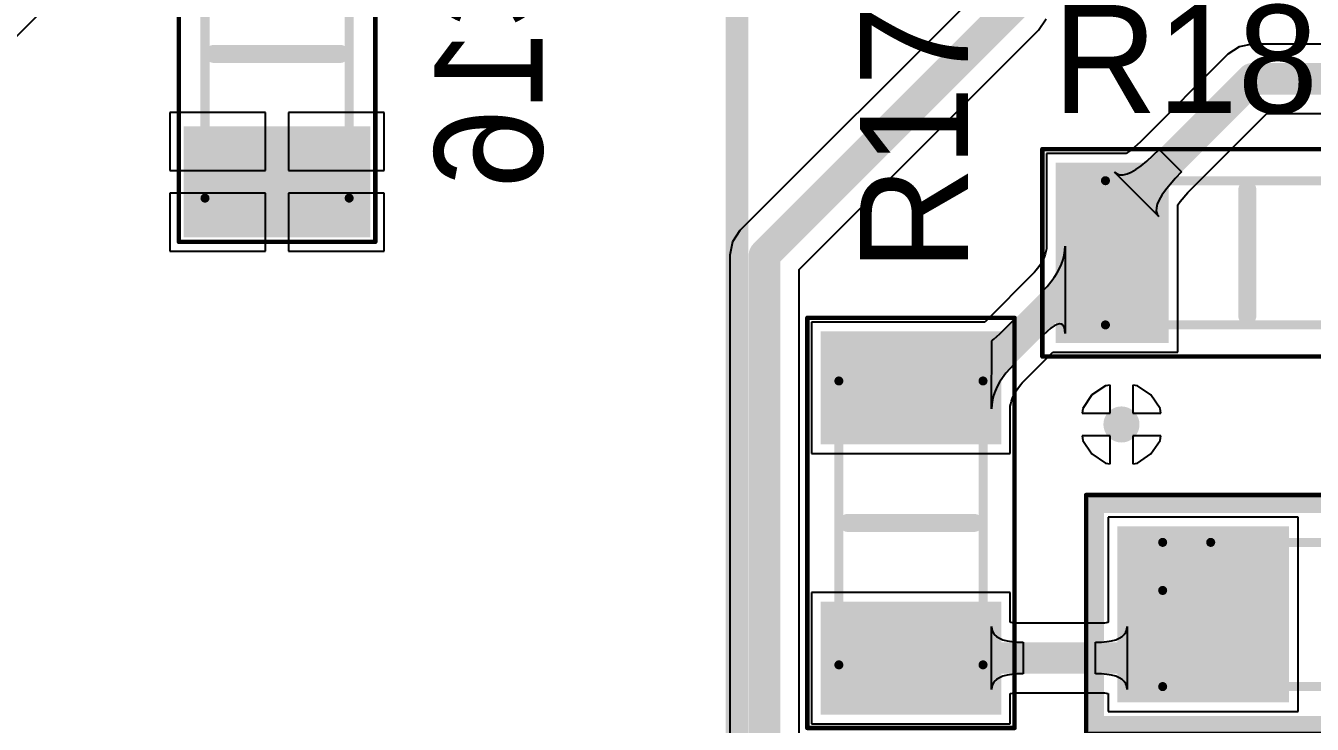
# Model space of a CAD drawing. Header units: millimetres. Extents: x 0.26 to 7.33, y 1.06 to 4.59.
# Drawn here: x 1.513 to 2.075, y 3.55 to 3.855 of the extents above; entities that cross this region are included whole.
import ezdxf

# ---------------------------------------------------------------- set-up
doc = ezdxf.new("R2010")
doc.units = ezdxf.units.MM
doc.header["$MEASUREMENT"] = 0
for name, color, linetype in [('BottomLayer', 5, 'Continuous'), ('BottomOverlay', 54, 'Continuous'), ('BottomPaste', 16, 'Continuous'), ('BottomSolder', 6, 'Continuous'), ('Mechanical15', 56, 'Continuous'), ('Mechanical16', 56, 'Continuous'), ('MultiLayer', 9, 'Continuous'), ('TopLayer', 1, 'Continuous'), ('TopOverlay', 2, 'Continuous'), ('TopPaste', 8, 'Continuous'), ('TopSolder', 216, 'Continuous'), ('ViaHoleLayer', 16, 'Continuous')]:
    doc.layers.add(name, color=color, linetype=linetype)

# ---------------------------------------------------------------- blocks, each defined once
blk = doc.blocks.new('P__C__1206_B_55')
at = {"layer": 'BottomLayer'}
for points in [[(-0.07618, 0.03681), (-0.07618, -0.03681), (-0.03563, 0.03681), (-0.03563, -0.03681)], [(0.03563, 0.03681), (0.03563, -0.03681), (0.07618, 0.03681), (0.07618, -0.03681)]]:
    blk.add_solid(points, dxfattribs=at)
at = {"layer": 'BottomOverlay'}
for p, q in [((-0.09834, -0.03666), (-0.09834, -0.02333)), ((-0.105, -0.03), (-0.09167, -0.03))]:
    blk.add_line(p, q, dxfattribs=at)
at = {"layer": 'BottomOverlay', "const_width": 0.00787}
blk.add_lwpolyline([(0, -0.02756), (0, 0.02756)], dxfattribs=at)
at = {"layer": 'BottomOverlay', "const_width": 0.00394}
for points in [[(-0.00197, 0.02756, 1), (0.00197, 0.02756, 1)], [(-0.00197, -0.02756, 1), (0.00197, -0.02756, 1)]]:
    blk.add_lwpolyline(points, format="xyb", close=True, dxfattribs=at)
at = {"layer": 'BottomPaste'}
for points in [[(-0.07618, 0.03681), (-0.07618, -0.03681), (-0.03563, 0.03681), (-0.03563, -0.03681)], [(0.03563, 0.03681), (0.03563, -0.03681), (0.07618, 0.03681), (0.07618, -0.03681)]]:
    blk.add_solid(points, dxfattribs=at)
at = {"layer": 'BottomSolder'}
for points in [[(-0.08018, 0.04081), (-0.08018, -0.04081), (-0.03163, 0.04081), (-0.03163, -0.04081)], [(0.03163, 0.04081), (0.03163, -0.04081), (0.08018, 0.04081), (0.08018, -0.04081)]]:
    blk.add_solid(points, dxfattribs=at)
at = {"layer": 'Mechanical15', "const_width": 0.00394}
for points in [[(0.06299, 0.0315), (-0.06299, 0.0315)], [(-0.06299, -0.0315), (-0.06299, 0.0315)], [(0.06299, -0.0315), (0.06299, 0.0315)], [(0.06299, -0.0315), (-0.06299, -0.0315)]]:
    blk.add_lwpolyline(points, dxfattribs=at)
at = {"layer": 'Mechanical15', "const_width": 0.00197}
for points in [[(-0.06398, 0.0315, 1), (-0.06201, 0.0315, 1)], [(-0.06398, 0.0315, 1), (-0.06201, 0.0315, 1)], [(0.06201, 0.0315, 1), (0.06398, 0.0315, 1)], [(0.06201, 0.0315, 1), (0.06398, 0.0315, 1)], [(-0.06398, -0.0315, 1), (-0.06201, -0.0315, 1)], [(-0.06398, -0.0315, 1), (-0.06201, -0.0315, 1)], [(0.06201, -0.0315, 1), (0.06398, -0.0315, 1)], [(0.06201, -0.0315, 1), (0.06398, -0.0315, 1)]]:
    blk.add_lwpolyline(points, format="xyb", close=True, dxfattribs=at)
at = {"layer": 'Mechanical16', "const_width": 0.00197}
for points in [[(0.08209, 0.04291), (-0.08209, 0.04291)], [(-0.08209, -0.04291), (-0.08209, 0.04291)], [(0.08209, -0.04291), (0.08209, 0.04291)], [(0.08209, -0.04291), (-0.08209, -0.04291)]]:
    blk.add_lwpolyline(points, dxfattribs=at)
at = {"layer": 'Mechanical16', "const_width": 0.000984}
for points in [[(-0.08258, 0.04291, 1), (-0.08159, 0.04291, 1)], [(-0.08258, 0.04291, 1), (-0.08159, 0.04291, 1)], [(0.08159, 0.04291, 1), (0.08258, 0.04291, 1)], [(0.08159, 0.04291, 1), (0.08258, 0.04291, 1)], [(-0.08258, -0.04291, 1), (-0.08159, -0.04291, 1)], [(-0.08258, -0.04291, 1), (-0.08159, -0.04291, 1)], [(0.08159, -0.04291, 1), (0.08258, -0.04291, 1)], [(0.08159, -0.04291, 1), (0.08258, -0.04291, 1)]]:
    blk.add_lwpolyline(points, format="xyb", close=True, dxfattribs=at)
blk = doc.blocks.new('LEDC3216X120NRED_66')
at = {"layer": 'Mechanical15', "const_width": 0.00394}
for points in [[(-0.06299, 0.01051), (-0.04201, 0.0315)], [(-0.06299, -0.0315), (-0.06299, 0.0315)], [(-0.06299, 0.0315), (0.06299, 0.0315)], [(0.06299, -0.0315), (0.06299, 0.0315)], [(-0.06299, -0.0315), (0.06299, -0.0315)]]:
    blk.add_lwpolyline(points, dxfattribs=at)
at = {"layer": 'Mechanical15', "const_width": 0.00197}
for points in [[(-0.06398, 0.0315, 1), (-0.06201, 0.0315, 1)], [(-0.06398, 0.0315, 1), (-0.06201, 0.0315, 1)], [(-0.04299, 0.0315, 1), (-0.04102, 0.0315, 1)], [(0.06201, 0.0315, 1), (0.06398, 0.0315, 1)], [(0.06201, 0.0315, 1), (0.06398, 0.0315, 1)], [(-0.06398, 0.01051, 1), (-0.06201, 0.01051, 1)], [(-0.06398, -0.0315, 1), (-0.06201, -0.0315, 1)], [(-0.06398, -0.0315, 1), (-0.06201, -0.0315, 1)], [(0.06201, -0.0315, 1), (0.06398, -0.0315, 1)], [(0.06201, -0.0315, 1), (0.06398, -0.0315, 1)]]:
    blk.add_lwpolyline(points, format="xyb", close=True, dxfattribs=at)
at = {"layer": 'Mechanical16', "const_width": 0.00197}
for points in [[(-0.09646, -0.05217), (-0.09646, 0.05217)], [(-0.09646, 0.05217), (0.09646, 0.05217)], [(0.09646, -0.05217), (0.09646, 0.05217)], [(-0.09646, -0.05217), (0.09646, -0.05217)]]:
    blk.add_lwpolyline(points, dxfattribs=at)
at = {"layer": 'Mechanical16', "const_width": 0.000984}
for points in [[(-0.09695, 0.05217, 1), (-0.09596, 0.05217, 1)], [(-0.09695, 0.05217, 1), (-0.09596, 0.05217, 1)], [(0.09596, 0.05217, 1), (0.09695, 0.05217, 1)], [(0.09596, 0.05217, 1), (0.09695, 0.05217, 1)], [(-0.09695, -0.05217, 1), (-0.09596, -0.05217, 1)], [(-0.09695, -0.05217, 1), (-0.09596, -0.05217, 1)], [(0.09596, -0.05217, 1), (0.09695, -0.05217, 1)], [(0.09596, -0.05217, 1), (0.09695, -0.05217, 1)]]:
    blk.add_lwpolyline(points, format="xyb", close=True, dxfattribs=at)
at = {"layer": 'TopLayer'}
for points in [[(-0.01181, -0.03445), (-0.01181, 0.03445), (-0.07874, -0.03445), (-0.07874, 0.03445)], [(0.07874, -0.03445), (0.07874, 0.03445), (0.01181, -0.03445), (0.01181, 0.03445)]]:
    blk.add_solid(points, dxfattribs=at)
at = {"layer": 'TopOverlay', "const_width": 0.00787}
for points in [[(-0.09252, -0.04823), (-0.09252, 0.04823)], [(-0.09252, 0.04823), (0.04528, 0.04823)], [(-0.09252, -0.04823), (0.04528, -0.04823)]]:
    blk.add_lwpolyline(points, dxfattribs=at)
at = {"layer": 'TopOverlay', "const_width": 0.00394}
for points in [[(-0.09449, 0.04823, 1), (-0.09055, 0.04823, 1)], [(-0.09449, 0.04823, 1), (-0.09055, 0.04823, 1)], [(0.04331, 0.04823, 1), (0.04724, 0.04823, 1)], [(-0.09449, -0.04823, 1), (-0.09055, -0.04823, 1)], [(-0.09449, -0.04823, 1), (-0.09055, -0.04823, 1)], [(0.04331, -0.04823, 1), (0.04724, -0.04823, 1)]]:
    blk.add_lwpolyline(points, format="xyb", close=True, dxfattribs=at)
at = {"layer": 'TopPaste'}
for points in [[(-0.01181, -0.03445), (-0.01181, 0.03445), (-0.07874, -0.03445), (-0.07874, 0.03445)], [(0.07874, -0.03445), (0.07874, 0.03445), (0.01181, -0.03445), (0.01181, 0.03445)]]:
    blk.add_solid(points, dxfattribs=at)
at = {"layer": 'TopSolder'}
for points in [[(-0.00781, -0.03845), (-0.00781, 0.03845), (-0.08274, -0.03845), (-0.08274, 0.03845)], [(0.08274, -0.03845), (0.08274, 0.03845), (0.00781, -0.03845), (0.00781, 0.03845)]]:
    blk.add_solid(points, dxfattribs=at)
blk = doc.blocks.new('RESC3216X60N_107')
at = {"layer": 'Mechanical15', "const_width": 0.00394}
for points in [[(-0.06201, -0.0315), (-0.06201, 0.0315)], [(0.06201, 0.0315), (-0.06201, 0.0315)], [(0.06201, -0.0315), (0.06201, 0.0315)], [(0.06201, -0.0315), (-0.06201, -0.0315)]]:
    blk.add_lwpolyline(points, dxfattribs=at)
at = {"layer": 'Mechanical15', "const_width": 0.00197}
for points in [[(-0.06299, 0.0315, 1), (-0.06102, 0.0315, 1)], [(-0.06299, 0.0315, 1), (-0.06102, 0.0315, 1)], [(0.06102, 0.0315, 1), (0.06299, 0.0315, 1)], [(0.06102, 0.0315, 1), (0.06299, 0.0315, 1)], [(-0.06299, -0.0315, 1), (-0.06102, -0.0315, 1)], [(-0.06299, -0.0315, 1), (-0.06102, -0.0315, 1)], [(0.06102, -0.0315, 1), (0.06299, -0.0315, 1)], [(0.06102, -0.0315, 1), (0.06299, -0.0315, 1)]]:
    blk.add_lwpolyline(points, format="xyb", close=True, dxfattribs=at)
at = {"layer": 'Mechanical16', "const_width": 0.00197}
for points in [[(-0.08957, -0.04528), (-0.08957, 0.04528)], [(0.08957, 0.04528), (-0.08957, 0.04528)], [(0.08957, -0.04528), (0.08957, 0.04528)], [(0.08957, -0.04528), (-0.08957, -0.04528)]]:
    blk.add_lwpolyline(points, dxfattribs=at)
at = {"layer": 'Mechanical16', "const_width": 0.000984}
for points in [[(-0.09006, 0.04528, 1), (-0.08907, 0.04528, 1)], [(-0.09006, 0.04528, 1), (-0.08907, 0.04528, 1)], [(0.08907, 0.04528, 1), (0.09006, 0.04528, 1)], [(0.08907, 0.04528, 1), (0.09006, 0.04528, 1)], [(-0.09006, -0.04528, 1), (-0.08907, -0.04528, 1)], [(-0.09006, -0.04528, 1), (-0.08907, -0.04528, 1)], [(0.08907, -0.04528, 1), (0.09006, -0.04528, 1)], [(0.08907, -0.04528, 1), (0.09006, -0.04528, 1)]]:
    blk.add_lwpolyline(points, format="xyb", close=True, dxfattribs=at)
at = {"layer": 'TopLayer'}
for points in [[(-0.03839, -0.03543), (-0.03839, 0.03543), (-0.07972, -0.03543), (-0.07972, 0.03543)], [(0.07972, -0.03543), (0.07972, 0.03543), (0.03839, -0.03543), (0.03839, 0.03543)]]:
    blk.add_solid(points, dxfattribs=at)
at = {"layer": 'TopOverlay', "const_width": 0.00787}
blk.add_lwpolyline([(0, -0.02756), (0, 0.02756)], dxfattribs=at)
at = {"layer": 'TopOverlay', "const_width": 0.00394}
for points in [[(-0.00197, 0.02756, 1), (0.00197, 0.02756, 1)], [(-0.00197, -0.02756, 1), (0.00197, -0.02756, 1)]]:
    blk.add_lwpolyline(points, format="xyb", close=True, dxfattribs=at)
at = {"layer": 'TopPaste'}
for points in [[(-0.03839, -0.03543), (-0.03839, 0.03543), (-0.07972, -0.03543), (-0.07972, 0.03543)], [(0.07972, -0.03543), (0.07972, 0.03543), (0.03839, -0.03543), (0.03839, 0.03543)]]:
    blk.add_solid(points, dxfattribs=at)
at = {"layer": 'TopSolder'}
for points in [[(-0.03439, -0.03943), (-0.03439, 0.03943), (-0.08372, -0.03943), (-0.08372, 0.03943)], [(0.08372, -0.03943), (0.08372, 0.03943), (0.03439, -0.03943), (0.03439, 0.03943)]]:
    blk.add_solid(points, dxfattribs=at)
blk = doc.blocks.new('RESC3216X60N_108')
at = {"layer": 'Mechanical15', "const_width": 0.00394}
for points in [[(-0.06201, 0.0315), (-0.06201, -0.0315)], [(0.06201, 0.0315), (-0.06201, 0.0315)], [(0.06201, 0.0315), (0.06201, -0.0315)], [(0.06201, -0.0315), (-0.06201, -0.0315)]]:
    blk.add_lwpolyline(points, dxfattribs=at)
at = {"layer": 'Mechanical15', "const_width": 0.00197}
for points in [[(-0.06299, 0.0315, 1), (-0.06102, 0.0315, 1)], [(-0.06299, 0.0315, 1), (-0.06102, 0.0315, 1)], [(0.06102, 0.0315, 1), (0.06299, 0.0315, 1)], [(0.06102, 0.0315, 1), (0.06299, 0.0315, 1)], [(-0.06299, -0.0315, 1), (-0.06102, -0.0315, 1)], [(-0.06299, -0.0315, 1), (-0.06102, -0.0315, 1)], [(0.06102, -0.0315, 1), (0.06299, -0.0315, 1)], [(0.06102, -0.0315, 1), (0.06299, -0.0315, 1)]]:
    blk.add_lwpolyline(points, format="xyb", close=True, dxfattribs=at)
at = {"layer": 'Mechanical16', "const_width": 0.00197}
for points in [[(-0.08957, 0.04528), (-0.08957, -0.04528)], [(0.08957, 0.04528), (-0.08957, 0.04528)], [(0.08957, 0.04528), (0.08957, -0.04528)], [(0.08957, -0.04528), (-0.08957, -0.04528)]]:
    blk.add_lwpolyline(points, dxfattribs=at)
at = {"layer": 'Mechanical16', "const_width": 0.000984}
for points in [[(-0.09006, 0.04528, 1), (-0.08907, 0.04528, 1)], [(-0.09006, 0.04528, 1), (-0.08907, 0.04528, 1)], [(0.08907, 0.04528, 1), (0.09006, 0.04528, 1)], [(0.08907, 0.04528, 1), (0.09006, 0.04528, 1)], [(-0.09006, -0.04528, 1), (-0.08907, -0.04528, 1)], [(-0.09006, -0.04528, 1), (-0.08907, -0.04528, 1)], [(0.08907, -0.04528, 1), (0.09006, -0.04528, 1)], [(0.08907, -0.04528, 1), (0.09006, -0.04528, 1)]]:
    blk.add_lwpolyline(points, format="xyb", close=True, dxfattribs=at)
at = {"layer": 'TopLayer'}
for points in [[(-0.03839, -0.03543), (-0.03839, 0.03543), (-0.07972, -0.03543), (-0.07972, 0.03543)], [(0.07972, -0.03543), (0.07972, 0.03543), (0.03839, -0.03543), (0.03839, 0.03543)]]:
    blk.add_solid(points, dxfattribs=at)
at = {"layer": 'TopOverlay', "const_width": 0.00787}
blk.add_lwpolyline([(0, 0.02756), (0, -0.02756)], dxfattribs=at)
at = {"layer": 'TopOverlay', "const_width": 0.00394}
for points in [[(-0.00197, 0.02756, 1), (0.00197, 0.02756, 1)], [(-0.00197, -0.02756, 1), (0.00197, -0.02756, 1)]]:
    blk.add_lwpolyline(points, format="xyb", close=True, dxfattribs=at)
at = {"layer": 'TopPaste'}
for points in [[(-0.03839, -0.03543), (-0.03839, 0.03543), (-0.07972, -0.03543), (-0.07972, 0.03543)], [(0.07972, -0.03543), (0.07972, 0.03543), (0.03839, -0.03543), (0.03839, 0.03543)]]:
    blk.add_solid(points, dxfattribs=at)
at = {"layer": 'TopSolder'}
for points in [[(-0.03439, -0.03943), (-0.03439, 0.03943), (-0.08372, -0.03943), (-0.08372, 0.03943)], [(0.08372, -0.03943), (0.08372, 0.03943), (0.03439, -0.03943), (0.03439, 0.03943)]]:
    blk.add_solid(points, dxfattribs=at)

msp = doc.modelspace()

# ---------------------------------------------------------------- linework, layer by layer
at = {"layer": 'BottomLayer'}
for p, q in [((1.618, 3.81725), (1.57619, 3.81725)), ((1.57619, 3.81725), (1.57619, 3.79198)), ((1.618, 3.79198), (1.618, 3.81725)), ((1.66981, 3.81725), (1.628, 3.81725)), ((1.628, 3.81725), (1.628, 3.79198)), ((1.66981, 3.79198), (1.66981, 3.81725)), ((1.57619, 3.79198), (1.618, 3.79198)), ((1.628, 3.79198), (1.66981, 3.79198)), ((1.618, 3.78198), (1.57619, 3.78198)), ((1.57619, 3.78198), (1.57619, 3.7567)), ((1.618, 3.7567), (1.618, 3.78198)), ((1.66981, 3.78198), (1.628, 3.78198)), ((1.628, 3.78198), (1.628, 3.7567)), ((1.66981, 3.7567), (1.66981, 3.78198)), ((1.57619, 3.7567), (1.618, 3.7567)), ((1.628, 3.7567), (1.66981, 3.7567)), ((1.97911, 3.69389), (1.97516, 3.68797)), ((1.98503, 3.69784), (1.97911, 3.69389)), ((1.987, 3.69823), (1.98503, 3.69784)), ((1.987, 3.686), (1.987, 3.69823)), ((1.99897, 3.69784), (1.997, 3.69823)), ((1.997, 3.69823), (1.997, 3.686)), ((2.00489, 3.69389), (1.99897, 3.69784)), ((2.00884, 3.68797), (2.00489, 3.69389)), ((1.97516, 3.68797), (1.97477, 3.686)), ((1.97477, 3.686), (1.987, 3.686)), ((1.997, 3.686), (2.00923, 3.686)), ((2.00923, 3.686), (2.00884, 3.68797)), ((1.987, 3.676), (1.97477, 3.676)), ((1.97477, 3.676), (1.97516, 3.67403)), ((1.97516, 3.67403), (1.97911, 3.66811)), ((1.987, 3.66377), (1.987, 3.676)), ((2.00923, 3.676), (1.997, 3.676)), ((1.997, 3.676), (1.997, 3.66377)), ((2.00489, 3.66811), (2.00884, 3.67403)), ((2.00884, 3.67403), (2.00923, 3.676)), ((1.97911, 3.66811), (1.98503, 3.66416)), ((1.99897, 3.66416), (2.00489, 3.66811)), ((1.98503, 3.66416), (1.987, 3.66377)), ((1.997, 3.66377), (1.99897, 3.66416))]:
    msp.add_line(p, q, dxfattribs=at)
at = {"layer": 'BottomLayer', "const_width": 0.00787}
msp.add_lwpolyline([(1.98806, 3.681, 1), (1.99594, 3.681, 1)], format="xyb", close=True, dxfattribs=at)
at = {"layer": 'MultiLayer', "const_width": 0.00787}
msp.add_lwpolyline([(1.98806, 3.681, 1), (1.99594, 3.681, 1)], format="xyb", close=True, dxfattribs=at)
at = {"layer": 'TopLayer'}
for p, q in [((0.79678, 3.13821), (1.68579, 4.02722)), ((1.92982, 3.87029), (1.82527, 3.76573)), ((1.95573, 3.85327), (1.95903, 3.85819)), ((1.85118, 3.74871), (1.95573, 3.85327)), ((2.04337, 3.84603), (2.03845, 3.84273)), ((2.04918, 3.84718), (2.04337, 3.84603)), ((2.04918, 3.84718), (2.04918, 3.84718)), ((2.188, 3.84718), (2.04918, 3.84718)), ((2.03845, 3.84273), (2.00011, 3.8044)), ((2.03845, 3.84273), (2.03845, 3.84273)), ((2.02097, 3.78232), (2.05547, 3.81682)), ((2.05547, 3.81682), (2.18171, 3.81682)), ((1.99768, 3.80214), (1.99568, 3.80053)), ((2.00011, 3.8044), (1.99768, 3.80214)), ((2.00302, 3.79597), (2.00849, 3.80106)), ((2.00849, 3.80106), (2.01824, 3.79131)), ((1.99411, 3.79943), (1.95928, 3.79943)), ((1.95928, 3.79943), (1.95928, 3.7594)), ((1.99568, 3.80053), (1.99411, 3.79943)), ((2.00058, 3.79401), (2.00302, 3.79597)), ((2.00837, 3.77183), (1.98901, 3.79119)), ((1.98901, 3.79119), (1.99007, 3.79043)), ((1.99007, 3.79043), (1.99133, 3.79005)), ((1.99133, 3.79005), (1.99278, 3.79006)), ((1.99278, 3.79006), (1.99443, 3.79046)), ((1.99443, 3.79046), (1.99628, 3.79125)), ((1.99628, 3.79125), (1.99833, 3.79243)), ((1.99833, 3.79243), (2.00058, 3.79401)), ((2.01824, 3.79131), (2.0155, 3.78848)), ((2.0155, 3.78848), (2.01119, 3.7834)), ((2.00843, 3.7791), (2.00764, 3.77725)), ((2.00962, 3.78115), (2.00843, 3.7791)), ((2.01119, 3.7834), (2.00962, 3.78115)), ((2.01661, 3.77693), (2.01765, 3.77841)), ((2.01765, 3.77841), (2.02097, 3.78232)), ((2.00724, 3.7756), (2.00723, 3.77415)), ((2.00723, 3.77415), (2.00761, 3.77289)), ((2.00764, 3.77725), (2.00724, 3.7756)), ((2.00761, 3.77289), (2.00837, 3.77183)), ((2.01661, 3.71257), (2.01661, 3.77693)), ((1.82527, 3.76573), (1.82197, 3.76081)), ((1.82197, 3.76081), (1.82082, 3.755)), ((1.959, 3.75658), (1.9587, 3.75538)), ((1.95917, 3.75775), (1.959, 3.75658)), ((1.95925, 3.75929), (1.95917, 3.75775)), ((1.95928, 3.7594), (1.95925, 3.75929)), ((1.96701, 3.75499), (1.9673, 3.75693)), ((1.9673, 3.75693), (1.9674, 3.75888)), ((1.9674, 3.75888), (1.9674, 3.72069)), ((1.82082, 3.755), (1.82082, 3.53)), ((1.95689, 3.75138), (1.95593, 3.74992)), ((1.95766, 3.75278), (1.95689, 3.75138)), ((1.95825, 3.75411), (1.95766, 3.75278)), ((1.9587, 3.75538), (1.95825, 3.75411)), ((1.96496, 3.74914), (1.96584, 3.75109)), ((1.96584, 3.75109), (1.96652, 3.75304)), ((1.96652, 3.75304), (1.96701, 3.75499)), ((1.85118, 3.53629), (1.85118, 3.74871)), ((1.95403, 3.7475), (1.93225, 3.72572)), ((1.95478, 3.74839), (1.95403, 3.7475)), ((1.95593, 3.74992), (1.95478, 3.74839)), ((1.96116, 3.74329), (1.96262, 3.74524)), ((1.96262, 3.74524), (1.96389, 3.74719)), ((1.96389, 3.74719), (1.96496, 3.74914)), ((1.95765, 3.7394), (1.9595, 3.74134)), ((1.95765, 3.71991), (1.95765, 3.7394)), ((1.9595, 3.74134), (1.96116, 3.74329)), ((1.93225, 3.72572), (1.85657, 3.72572)), ((1.85657, 3.72572), (1.85657, 3.66839)), ((1.93882, 3.72065), (1.94506, 3.7268)), ((1.94506, 3.7268), (1.94506, 3.70731)), ((1.96116, 3.72306), (1.9595, 3.72167)), ((1.96262, 3.72407), (1.96116, 3.72306)), ((1.96389, 3.72471), (1.96262, 3.72407)), ((1.96496, 3.72497), (1.96389, 3.72471)), ((1.96584, 3.72487), (1.96496, 3.72497)), ((1.96652, 3.72438), (1.96584, 3.72487)), ((1.96701, 3.72352), (1.96652, 3.72438)), ((1.9673, 3.72229), (1.96701, 3.72352)), ((1.9674, 3.72069), (1.9673, 3.72229)), ((1.93519, 3.68783), (1.93531, 3.7176)), ((1.93531, 3.7176), (1.93541, 3.7176)), ((1.93541, 3.7176), (1.9357, 3.7178)), ((1.9357, 3.7178), (1.93619, 3.7182)), ((1.93619, 3.7182), (1.93882, 3.72065)), ((1.9595, 3.72167), (1.95765, 3.71991)), ((1.94864, 3.69917), (1.96204, 3.71257)), ((1.96204, 3.71257), (1.96721, 3.71257)), ((1.96721, 3.71257), (1.9674, 3.71253)), ((1.9674, 3.71253), (1.96758, 3.71257)), ((1.96758, 3.71257), (1.96773, 3.71257)), ((1.96773, 3.71257), (1.96789, 3.71255)), ((1.96789, 3.71255), (1.96797, 3.71257)), ((1.96797, 3.71257), (2.01661, 3.71257)), ((1.94319, 3.70535), (1.94152, 3.70339)), ((1.94506, 3.70731), (1.94319, 3.70535)), ((1.93876, 3.69948), (1.93768, 3.69753)), ((1.94004, 3.70143), (1.93876, 3.69948)), ((1.94152, 3.70339), (1.94004, 3.70143)), ((1.93679, 3.69558), (1.9361, 3.69364)), ((1.93768, 3.69753), (1.93679, 3.69558)), ((1.94436, 3.69251), (1.94496, 3.69385)), ((1.94496, 3.69385), (1.94575, 3.69526)), ((1.94575, 3.69526), (1.94672, 3.69674)), ((1.94672, 3.69674), (1.94788, 3.69828)), ((1.94788, 3.69828), (1.94864, 3.69917)), ((1.97911, 3.69389), (1.97516, 3.68797)), ((1.98503, 3.69784), (1.97911, 3.69389)), ((1.987, 3.69823), (1.98503, 3.69784)), ((1.987, 3.686), (1.987, 3.69823)), ((1.99897, 3.69784), (1.997, 3.69823)), ((1.997, 3.69823), (1.997, 3.686)), ((2.00489, 3.69389), (1.99897, 3.69784)), ((2.00884, 3.68797), (2.00489, 3.69389)), ((1.9353, 3.68976), (1.93519, 3.68783)), ((1.9356, 3.6917), (1.9353, 3.68976)), ((1.9361, 3.69364), (1.9356, 3.6917)), ((1.94343, 3.68899), (1.9436, 3.69005)), ((1.94343, 3.66839), (1.94343, 3.68899)), ((1.9436, 3.69005), (1.94391, 3.69125)), ((1.94391, 3.69125), (1.94436, 3.69251)), ((1.97516, 3.68797), (1.97477, 3.686)), ((1.97477, 3.686), (1.987, 3.686)), ((1.997, 3.686), (2.00923, 3.686)), ((2.00923, 3.686), (2.00884, 3.68797)), ((1.987, 3.676), (1.97477, 3.676)), ((1.97477, 3.676), (1.97516, 3.67403)), ((1.97516, 3.67403), (1.97911, 3.66811)), ((1.987, 3.66377), (1.987, 3.676)), ((2.00923, 3.676), (1.997, 3.676)), ((1.997, 3.676), (1.997, 3.66377)), ((2.00489, 3.66811), (2.00884, 3.67403)), ((2.00884, 3.67403), (2.00923, 3.676)), ((1.85657, 3.66839), (1.94343, 3.66839)), ((1.97911, 3.66811), (1.98503, 3.66416)), ((1.99897, 3.66416), (2.00489, 3.66811)), ((1.98503, 3.66416), (1.987, 3.66377)), ((1.997, 3.66377), (1.99897, 3.66416)), ((2.06919, 3.64045), (1.98626, 3.64045)), ((1.98626, 3.64045), (1.98626, 3.59457)), ((2.06919, 3.55555), (2.06919, 3.64045)), ((1.94343, 3.60761), (1.85657, 3.60761)), ((1.85657, 3.60761), (1.85657, 3.55028)), ((1.94343, 3.59457), (1.94343, 3.60761)), ((1.93519, 3.56522), (1.93519, 3.59278)), ((1.93519, 3.59278), (1.93533, 3.59147)), ((1.94372, 3.59449), (1.94343, 3.59457)), ((1.94511, 3.59426), (1.94372, 3.59449)), ((1.94605, 3.59418), (1.94511, 3.59426)), ((1.98364, 3.59418), (1.94605, 3.59418)), ((1.98458, 3.59426), (1.98364, 3.59418)), ((1.98597, 3.59449), (1.98458, 3.59426)), ((1.98626, 3.59457), (1.98597, 3.59449)), ((1.99436, 3.59147), (1.9945, 3.59278)), ((1.9945, 3.59278), (1.9945, 3.56522)), ((1.93533, 3.59147), (1.93575, 3.5903)), ((1.93575, 3.5903), (1.93644, 3.58927)), ((1.93644, 3.58927), (1.93742, 3.58837)), ((1.93742, 3.58837), (1.93867, 3.58761)), ((1.93867, 3.58761), (1.9402, 3.58699)), ((1.9402, 3.58699), (1.942, 3.58651)), ((1.98769, 3.58651), (1.9895, 3.58699)), ((1.9895, 3.58699), (1.99103, 3.58761)), ((1.99103, 3.58761), (1.99228, 3.58837)), ((1.99228, 3.58837), (1.99325, 3.58927)), ((1.99325, 3.58927), (1.99394, 3.5903)), ((1.99394, 3.5903), (1.99436, 3.59147)), ((1.942, 3.58651), (1.94409, 3.58617)), ((1.94409, 3.58617), (1.94645, 3.58596)), ((1.94645, 3.58596), (1.94909, 3.58589)), ((1.94909, 3.58589), (1.94909, 3.57211)), ((1.9806, 3.58589), (1.98324, 3.58596)), ((1.9806, 3.57211), (1.9806, 3.58589)), ((1.98324, 3.58596), (1.9856, 3.58617)), ((1.9856, 3.58617), (1.98769, 3.58651)), ((1.93867, 3.57039), (1.93742, 3.56963)), ((1.9402, 3.57101), (1.93867, 3.57039)), ((1.942, 3.57149), (1.9402, 3.57101)), ((1.94409, 3.57183), (1.942, 3.57149)), ((1.94645, 3.57204), (1.94409, 3.57183)), ((1.94909, 3.57211), (1.94645, 3.57204)), ((1.98324, 3.57204), (1.9806, 3.57211)), ((1.9856, 3.57183), (1.98324, 3.57204)), ((1.98769, 3.57149), (1.9856, 3.57183)), ((1.9895, 3.57101), (1.98769, 3.57149)), ((1.99103, 3.57039), (1.9895, 3.57101)), ((1.99228, 3.56963), (1.99103, 3.57039)), ((1.93533, 3.56653), (1.93519, 3.56522)), ((1.93575, 3.5677), (1.93533, 3.56653)), ((1.93644, 3.56873), (1.93575, 3.5677)), ((1.93742, 3.56963), (1.93644, 3.56873)), ((1.99325, 3.56873), (1.99228, 3.56963)), ((1.99394, 3.5677), (1.99325, 3.56873)), ((1.99436, 3.56653), (1.99394, 3.5677)), ((1.9945, 3.56522), (1.99436, 3.56653)), ((1.94343, 3.56343), (1.94372, 3.56351)), ((1.94343, 3.55028), (1.94343, 3.56343)), ((1.94372, 3.56351), (1.94511, 3.56374)), ((1.94511, 3.56374), (1.94605, 3.56382)), ((1.94605, 3.56382), (1.98364, 3.56382)), ((1.98364, 3.56382), (1.98458, 3.56374)), ((1.98458, 3.56374), (1.98597, 3.56351)), ((1.98597, 3.56351), (1.98626, 3.56343)), ((1.98626, 3.56343), (1.98626, 3.55555)), ((1.98626, 3.55555), (2.06919, 3.55555)), ((1.85657, 3.55028), (1.94343, 3.55028))]:
    msp.add_line(p, q, dxfattribs=at)
for points, const_width in [([(0.749, 3.158), (1.666, 4.075)], 0.07874), ([(1.836, 3.755), (1.945, 3.864)], 0.01378), ([(1.98794, 3.77076), (2.04918, 3.832)], 0.01378), ([(2.04918, 3.832), (2.188, 3.832)], 0.01378), ([(1.98794, 3.756), (1.98794, 3.77076)], 0.01378), ([(1.836, 3.53), (1.836, 3.755)], 0.01378), ([(1.92265, 3.69465), (1.97915, 3.75115)], 0.01378), ([(1.97915, 3.75115), (1.99309, 3.75115)], 0.01378), ([(1.878, 3.69535), (1.89706, 3.69535)], 0.01378), ([(1.91235, 3.69465), (1.92265, 3.69465)], 0.01378), ([(1.99643, 3.579), (2.02872, 3.6113)], 0.01378), ([(1.89576, 3.579), (1.99643, 3.579)], 0.01378)]:
    msp.add_lwpolyline(points, dxfattribs=dict(at, const_width=const_width))
for points, const_width in [([(2.04574, 3.832, 1), (2.05263, 3.832, 1)], 0.00689), ([(2.04574, 3.832, 1), (2.05263, 3.832, 1)], 0.00689), ([(1.9845, 3.77076, 1), (1.99139, 3.77076, 1)], 0.00689), ([(1.9845, 3.77076, 1), (1.99139, 3.77076, 1)], 0.00689), ([(1.83256, 3.755, 1), (1.83944, 3.755, 1)], 0.00689), ([(1.83256, 3.755, 1), (1.83944, 3.755, 1)], 0.00689), ([(1.9845, 3.756, 1), (1.99139, 3.756, 1)], 0.00689), ([(1.9757, 3.75115, 1), (1.98259, 3.75115, 1)], 0.00689), ([(1.9757, 3.75115, 1), (1.98259, 3.75115, 1)], 0.00689), ([(1.98965, 3.75115, 1), (1.99654, 3.75115, 1)], 0.00689), ([(1.87456, 3.69535, 1), (1.88144, 3.69535, 1)], 0.00689), ([(1.89361, 3.69535, 1), (1.9005, 3.69535, 1)], 0.00689), ([(1.90891, 3.69465, 1), (1.9158, 3.69465, 1)], 0.00689), ([(1.9192, 3.69465, 1), (1.92609, 3.69465, 1)], 0.00689), ([(1.9192, 3.69465, 1), (1.92609, 3.69465, 1)], 0.00689), ([(1.98806, 3.681, 1), (1.99594, 3.681, 1)], 0.00787), ([(2.02528, 3.6113, 1), (2.03217, 3.6113, 1)], 0.00689), ([(1.89231, 3.579, 1), (1.8992, 3.579, 1)], 0.00689), ([(1.99298, 3.579, 1), (1.99987, 3.579, 1)], 0.00689), ([(1.99298, 3.579, 1), (1.99987, 3.579, 1)], 0.00689)]:
    msp.add_lwpolyline(points, format="xyb", close=True, dxfattribs=dict(at, const_width=const_width))
at = {"layer": 'TopOverlay', "const_width": 0.01}
msp.add_lwpolyline([(1.824, 3.4963), (1.824, 3.9863)], dxfattribs=at)
at = {"layer": 'ViaHoleLayer', "const_width": 0.00591}
msp.add_lwpolyline([(1.98905, 3.681, 1), (1.99495, 3.681, 1)], format="xyb", close=True, dxfattribs=at)

# ---------------------------------------------------------------- block references
for name, p, rotation in [('P__C__1206_B_55', (1.623, 3.84288), 270), ('RESC3216X60N_108', (2.047, 3.756), 180), ('RESC3216X60N_107', (1.9, 3.638), 270), ('LEDC3216X120NRED_66', (2.073, 3.598), 360)]:
    msp.add_blockref(name, p, dxfattribs=dict(rotation=rotation))

# ---------------------------------------------------------------- texts
at = {"layer": 'BottomOverlay', "text_generation_flag": 2}
msp.add_text('C16', height=0.047244, rotation=90, dxfattribs=at).set_placement((1.739, 3.89988))
at = {"layer": 'TopOverlay'}
msp.add_text('R18', height=0.047244, dxfattribs=at).set_placement((1.962, 3.817))
msp.add_text('R17', height=0.047244, rotation=90, dxfattribs=at).set_placement((1.925, 3.748))

doc.saveas('drawing.dxf')
